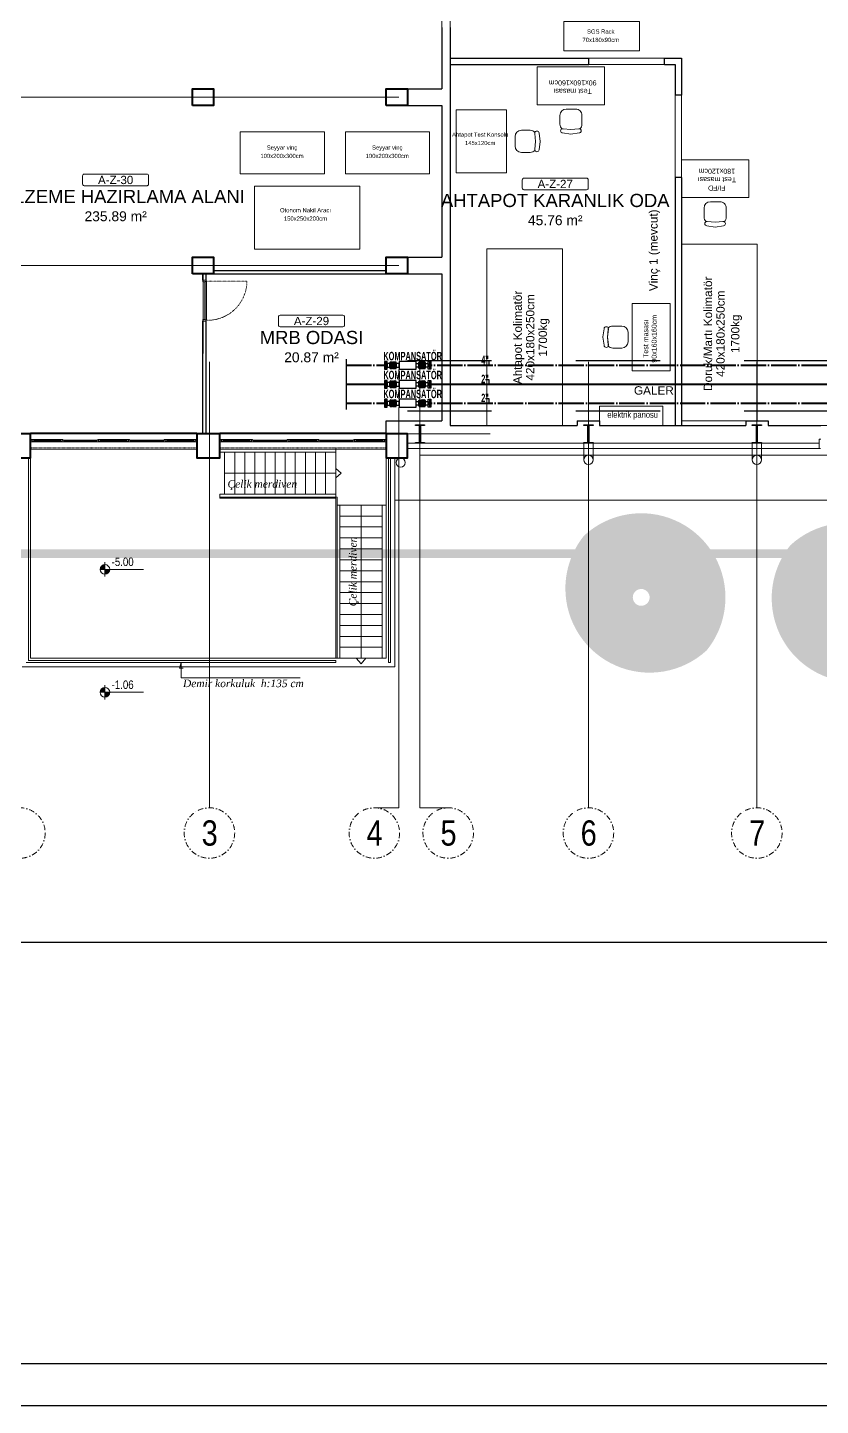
# Model space of a CAD drawing. Header units: centimetres. Extents: x 405464 to 563355, y 50011 to 66875.
# Drawn here: x 505056 to 506939, y 50011 to 53285 of the extents above; entities that cross this region are included whole.
import ezdxf
from ezdxf.enums import TextEntityAlignment as Align

# ---------------------------------------------------------------- set-up
doc = ezdxf.new("R2010")
doc.units = ezdxf.units.CM
for name, pattern in [('DASHDOT', [25.4, 12.7, -6.35, 0, -6.35]), ('DASHED', [4, 2, -2]), ('DOT', [0.25, 0, -0.25]), ('SOGUKSU1', [72, 60, -6, 0, -6])]:
    doc.linetypes.add(name, pattern=pattern)
doc.layers.get('0').update_dxf_attribs({"lineweight": 9})
for name, color, linetype in [('-M-FIRE VALVE', 7, 'Continuous'), ('_statik', 2, 'Continuous'), ('A_vinç', 1, 'Continuous'), ('TF_Cihaz_yazı', 5, 'Continuous')]:
    doc.layers.add(name, color=color, linetype=linetype)
doc.layers.add('-MH_Ad', color=1, linetype='Continuous', lineweight=9, true_color=0xff0000)
for name, color, linetype, lineweight in [('0-KRCN-MİMARİ-220526', 8, 'Continuous', 9), ('0-KRCN-SHT-PROSES-BORU', 1, '0-Y_LINE', 40), ('0-KRCN-SHT-SOGUKSU', 141, 'SOGUKSU1', 40), ('0-KRCN-SHT-YAZI-ÇAP-TEMSU', 81, 'Continuous', 30), ('0-KRCN-Z-ANTET', 71, 'Continuous', 30), ('0-MEK-SHT-YAZI-ÇAP-TEMSU', 81, 'Continuous', 30), ('A_Aks', 30, 'DASHDOT', 9), ('A_Arka', 8, 'Continuous', 9), ('A_celik', 1, 'Continuous', 25), ('A_Denizlik-Ex', 124, 'Continuous', 13), ('A_Duvar-alçiplak', 3, 'Continuous', 30), ('A_Kaplama', 191, 'Continuous', 20), ('A_Kolon', 6, 'Continuous', 40), ('A_Korkuluk', 24, 'Continuous', 15), ('A_Mahal', 254, 'Continuous', 9), ('A_Merdiven', 61, 'Continuous', 13), ('A_Pencere Doğrama-Ex', 140, 'Continuous', 15), ('A_Text', 51, 'Continuous', 9), ('A_Tretuar', 33, 'Continuous', 9), ('M00_Mahal_No$0$MH_Alan', 51, 'Continuous', 9), ('MH_Alan', 51, 'Continuous', 9), ('TF_Cihaz', 20, 'Continuous', 13), ('TF_Mobilya', 142, 'Continuous', 9)]:
    doc.layers.add(name, color=color, linetype=linetype, lineweight=lineweight)
doc.styles.add('Antet_Style 02', font='swissck.ttf')
doc.styles.add('BORU', font='AGENCYR.TTF')
doc.styles.add('CAP', font='ARIALNB.TTF')
doc.styles.add('Kalin01', font='swissk.ttf')
doc.styles.add('M00_Mahal_No$0$Kalin01', font='swissk.ttf')
doc.styles.add('M00_Mahal_No$0$Normal', font='swiss.ttf')
doc.styles.add('MAHAL', font='swissc.ttf')
doc.styles.add('MP_KAPI_POZ', font='arial.ttf')
doc.styles.add('Normal', font='arial.ttf')
doc.styles.add('notlar', font='timesi.ttf')
doc.linetypes.add('0-Y_LINE', pattern='A,100,-0.5,["Y",BORU,S=9,R=0,X=0,Y=-4.5],-5', length=105.5)

# ---------------------------------------------------------------- blocks, each defined once
blk = doc.blocks.new('kott')
h = blk.add_hatch(color=256)
h.paths.add_polyline_path([(0, 11.4, 0.414214), (-11.4, 0), (0, 0)])
h.paths.add_polyline_path([(11.4, 0), (0, 0), (0, -11.4, 0.414214)])
for points in [[(0, 17.1), (0, -17.1)], [(-11.4, 0), (91.4, 0)]]:
    blk.add_lwpolyline(points)
blk.add_circle((0, 0), 11.4)
at = {"layer": 'A_Pencere Doğrama-Ex', "style": 'MAHAL'}
blk.add_attdef('KOT', (14.4, 10.8), '', height=20, dxfattribs=at)
blk = doc.blocks.new('a_aks')
at = {"layer": 'A_Aks', "color": 8, "ltscale": 200}
for p, q in [((1130, 5308), (1130, -831.1)), ((1580, 5308), (1580, -831.1)), ((1630, 5308), (1630, -831.1)), ((2030, 5308), (2030, -831.1)), ((2430, 5308), (2430, -831.1)), ((-743.4, 857), (1580, 857)), ((-743.4, 457), (1580, 457)), ((-743.4, 57), (12633.6, 57)), ((1580, -831.1), (1521.6, -831.1)), ((1630, -831.1), (1697.1, -831.1))]:
    blk.add_line(p, q, dxfattribs=at)
at = {"layer": 'A_Aks', "color": 8}
for centre in [(680, -891.1), (1130, -891.1), (1521.6, -891.1), (1697.1, -891.1), (2030, -891.1), (2430, -891.1)]:
    blk.add_circle(centre, 60, dxfattribs=at)
at = {"layer": 'A_Aks', "color": 8, "style": 'Antet_Style 02'}
for s, p in [('3', (1130.7, -891.1)), ('4', (1522.2, -891.1)), ('5', (1697.8, -891.1)), ('6', (2030.7, -891.1)), ('7', (2430.7, -891.1))]:
    blk.add_text(s, height=60, dxfattribs=at).set_placement(p, align=Align.MIDDLE_CENTER)
blk = doc.blocks.new('mimari_yeni_durum')
at = {"transparency": 33554559}
h = blk.add_hatch(color=8, dxfattribs=at)
h.dxf.hatch_style = 1
h.set_gradient(color1=(128, 128, 128), color2=(214, 214, 214), name='INVSPHERICAL')
h.paths.add_polyline_path([(2355.4, -331.4, 0.653656), (2019.9, -184.4, 0.171763), (1975.3, -310.2, 0.653656), (2310.9, -457.2, 0.171763)])
h.paths.add_polyline_path([(2135.4, -331.4, -1), (2175.4, -331.4, -1)], flags=16)
h = blk.add_hatch(color=8, dxfattribs=at)
h.dxf.hatch_style = 1
h.set_gradient(color1=(128, 128, 128), color2=(214, 214, 214), name='INVSPHERICAL')
h.paths.add_polyline_path([(2845.4, -354.3, 0.653656), (2509.8, -207.3, 0.171763), (2465.2, -333.1, 0.653656), (2800.8, -480.2, 0.171763)])
h.paths.add_polyline_path([(2625.4, -354.3, -1), (2665.4, -354.3, -1)], flags=16)
at = {"color": 8}
for p, q in [((1122, 422), (1114, 422)), ((1114, 422), (1114, 418)), ((1114, 418), (1119, 418)), ((1122, 419), (1119, 419)), ((1119, 419), (1119, 328)), ((1119, 418), (1119, 419)), ((1119, 419), (1122, 419)), ((1122, 419), (1122, 422)), ((1123, 420), (1122, 420)), ((1122, 420), (1122, 419)), ((1123, 419), (1123, 420)), ((1123, 327), (1123, 419)), ((1114, 329), (1119, 329)), ((1114, 329), (1114, 325)), ((1119, 329), (1119, 328)), ((1119, 328), (1122, 328)), ((1119, 328), (1122, 328)), ((1122, 328), (1122, 327)), ((1122, 328), (1122, 325)), ((1122, 325), (1114, 325)), ((1122, 327), (1123, 327)), ((1122, 325), (1122, 325)), ((784.2, 40.5), (862.9, 40.5)), ((1020.8, 40.5), (942.1, 40.5)), ((1234.2, 40.5), (1312.9, 40.5)), ((1470.8, 40.5), (1392.1, 40.5)), ((2578, 44.5), (2578, 22.5)), ((2578, 44.5), (2582, 44.5)), ((2581, 22.5), (2578, 22.5))]:
    blk.add_line(p, q, dxfattribs=at)
at = {"color": 8, "linetype": 'DOT'}
blk.add_lwpolyline([(1122, 420), (1219, 420)], dxfattribs=at)
at = {"color": 8}
for points in [[(709, 42.5), (705, 42.5), (705, 38.5), (709, 38.5)], [(784.2, 42.5), (780.2, 42.5), (780.2, 38.5), (784.2, 38.5)], [(866.9, 42.5), (862.9, 42.5), (862.9, 38.5), (866.9, 38.5)], [(942.1, 42.5), (938.1, 42.5), (938.1, 38.5), (942.1, 38.5)], [(1024.8, 42.5), (1020.8, 42.5), (1020.8, 38.5), (1024.8, 38.5)], [(1100, 42.5), (1096, 42.5), (1096, 38.5), (1100, 38.5)], [(1159, 42.5), (1155, 42.5), (1155, 38.5), (1159, 38.5)], [(1234.2, 42.5), (1230.2, 42.5), (1230.2, 38.5), (1234.2, 38.5)], [(1316.9, 42.5), (1312.9, 42.5), (1312.9, 38.5), (1316.9, 38.5)], [(1392.1, 42.5), (1388.1, 42.5), (1388.1, 38.5), (1392.1, 38.5)], [(1474.8, 42.5), (1470.8, 42.5), (1470.8, 38.5), (1474.8, 38.5)], [(1550, 42.5), (1546, 42.5), (1546, 38.5), (1550, 38.5)]]:
    blk.add_lwpolyline(points, close=True, dxfattribs=at)
for points in [[(709, 39.5), (713, 39.5), (713, 43.5), (707, 43.5), (707, 42.5)], [(713, 41.5), (776.2, 41.5)], [(780.2, 39.5), (776.2, 39.5), (776.2, 43.5), (782.2, 43.5), (782.2, 42.5)], [(866.9, 39.5), (870.9, 39.5), (870.9, 43.5), (864.9, 43.5), (864.9, 42.5)], [(870.9, 41.5), (934.1, 41.5)], [(938.1, 39.5), (934.1, 39.5), (934.1, 43.5), (940.1, 43.5), (940.1, 42.5)], [(1024.8, 39.5), (1028.8, 39.5), (1028.8, 43.5), (1022.8, 43.5), (1022.8, 42.5)], [(1028.8, 41.5), (1092, 41.5)], [(1096, 39.5), (1092, 39.5), (1092, 43.5), (1098, 43.5), (1098, 42.5)], [(1159, 39.5), (1163, 39.5), (1163, 43.5), (1157, 43.5), (1157, 42.5)], [(1163, 41.5), (1226.2, 41.5)], [(1230.2, 39.5), (1226.2, 39.5), (1226.2, 43.5), (1232.2, 43.5), (1232.2, 42.5)], [(1316.9, 39.5), (1320.9, 39.5), (1320.9, 43.5), (1314.9, 43.5), (1314.9, 42.5)], [(1320.9, 41.5), (1384.1, 41.5)], [(1388.1, 39.5), (1384.1, 39.5), (1384.1, 43.5), (1390.1, 43.5), (1390.1, 42.5)], [(1474.8, 39.5), (1478.8, 39.5), (1478.8, 43.5), (1472.8, 43.5), (1472.8, 42.5)], [(1478.8, 41.5), (1542, 41.5)], [(1546, 39.5), (1542, 39.5), (1542, 43.5), (1548, 43.5), (1548, 42.5)]]:
    blk.add_lwpolyline(points, dxfattribs=at)
at = {"color": 8, "linetype": 'DOT'}
blk.add_arc((1125.5, 420.5), 93.5, 267.7987, 359.7206, dxfattribs=at)
at = {"layer": 'A_Arka', "color": 8}
for p, q in [((2019, 35), (2019, -4.5)), ((2041, 35), (2041, -4.5)), ((2419, 35), (2419, -4.5)), ((2441, 35), (2441, -4.5)), ((1630, 6.5), (7028, 6.5))]:
    blk.add_line(p, q, dxfattribs=at)
for points in [[(705, 38.5), (1100, 38.5)], [(866.9, 42.5), (780.2, 42.5)], [(1024.8, 42.5), (938.1, 42.5)], [(1155, 38.5), (1550, 38.5)], [(1316.9, 42.5), (1230.2, 42.5)], [(1474.8, 42.5), (1388.1, 42.5)]]:
    blk.add_lwpolyline(points, dxfattribs=at)
for points in [[(776.2, 39.5), (776.2, 43.5), (713, 43.5), (713, 39.5)], [(934.1, 39.5), (934.1, 43.5), (870.9, 43.5), (870.9, 39.5)], [(1092, 39.5), (1092, 43.5), (1028.8, 43.5), (1028.8, 39.5)], [(1226.2, 39.5), (1226.2, 43.5), (1163, 43.5), (1163, 39.5)], [(1384.1, 39.5), (1384.1, 43.5), (1320.9, 43.5), (1320.9, 39.5)], [(1542, 39.5), (1542, 43.5), (1478.8, 43.5), (1478.8, 39.5)]]:
    blk.add_lwpolyline(points, close=True, dxfattribs=at)
for centre in [(1584.2, -11), (2030, -4.5), (2430, -4.5)]:
    blk.add_circle(centre, 11, dxfattribs=at)
at = {"layer": 'A_celik', "color": 8}
for points in [[(1619, 79), (1641, 79), (1641, 77), (1631, 77), (1631, 37), (1641, 37), (1641, 35), (1619, 35), (1619, 37), (1629, 37), (1629, 77), (1619, 77), (1619, 79)], [(2019, 79), (2041, 79), (2041, 77), (2031, 77), (2031, 37), (2041, 37), (2041, 35), (2019, 35), (2019, 37), (2029, 37), (2029, 77), (2019, 77), (2019, 79)], [(2419, 79), (2441, 79), (2441, 77), (2431, 77), (2431, 37), (2441, 37), (2441, 35), (2419, 35), (2419, 37), (2429, 37), (2429, 77), (2419, 77), (2419, 79)]]:
    blk.add_lwpolyline(points, dxfattribs=at)
at = {"layer": 'A_Denizlik-Ex', "color": 8}
for p, q in [((1100, 60), (705, 60)), ((705, 60), (705, 57)), ((1100, 60), (1100, 57)), ((1100, 60), (1100, 57)), ((1550, 60), (1155, 60)), ((1155, 60), (1155, 57)), ((1550, 60), (1550, 57)), ((1550, 60), (1550, 57)), ((705, 21), (1100, 21)), ((1155, 21), (1550, 21))]:
    blk.add_line(p, q, dxfattribs=at)
at = {"layer": 'A_Denizlik-Ex', "color": 8, "linetype": 'DOT'}
for p, q in [((1100, 57), (705, 57)), ((1550, 57), (1155, 57)), ((705, 24), (1100, 24)), ((1155, 24), (1550, 24))]:
    blk.add_line(p, q, dxfattribs=at)
at = {"layer": 'A_Duvar-alçiplak', "color": 8}
for p, q in [((1682, 1023), (1682, 877)), ((1702, 1023), (1702, 77)), ((1702, 950), (2031, 950)), ((2211, 950), (2251, 950)), ((2251, 950), (2251, 862)), ((1702, 935), (2031, 935)), ((2211, 935), (2236, 935)), ((2236, 935), (2236, 862)), ((1600, 877), (1682, 877)), ((2251, 862), (2236, 862)), ((1600, 837), (1682, 837)), ((1682, 837), (1682, 477)), ((2236, 666), (2236, 77)), ((2251, 666), (2236, 666)), ((2251, 666), (2251, 77)), ((1600, 477), (1682, 477)), ((1114, 422), (1114, 437)), ((1122, 422), (1122, 437)), ((1140, 445), (1550, 445)), ((1140, 437), (1550, 437)), ((1596, 437), (1682, 437)), ((1682, 437), (1682, 88)), ((1114, 57), (1114, 325)), ((1122, 57), (1122, 325)), ((1550, 88), (1682, 88)), ((1550, 57), (1550, 88)), ((1702, 77), (2003.5, 77)), ((1702, 77), (2003.5, 77)), ((2003.5, 88), (2056.5, 88)), ((2003.5, 88), (2003.5, 77)), ((2056.5, 88), (2056.5, 77)), ((2056.5, 77), (2403.5, 77)), ((2403.5, 88), (2456.5, 88)), ((2403.5, 88), (2403.5, 77)), ((2456.5, 88), (2456.5, 77)), ((2456.5, 77), (2582, 77))]:
    blk.add_line(p, q, dxfattribs=at)
for points in [[(2031, 935), (2031, 950)], [(2211, 935), (2211, 950)]]:
    blk.add_lwpolyline(points, dxfattribs=at)
at = {"layer": 'A_Kaplama', "color": 8}
for p, q in [((1600, 35), (2578, 35)), ((1600, 22.5), (2578, 22.5))]:
    blk.add_line(p, q, dxfattribs=at)
at = {"layer": 'A_Kolon', "color": 8}
for points in [[(1090, 837), (1090, 877), (1140, 877), (1140, 837), (1090, 837)], [(1550, 837), (1550, 877), (1600, 877), (1600, 837), (1550, 837)], [(1090, 437), (1090, 477), (1140, 477), (1140, 437), (1090, 437)], [(1550, 437), (1550, 477), (1600, 477), (1600, 437), (1550, 437)], [(655, 57), (655, 0), (705, 0), (705, 57), (655, 57)], [(1100, 57), (1100, 0), (1155, 0), (1155, 57), (1100, 57)], [(1550, 57), (1550, 0), (1600, 0), (1600, 57), (1550, 57)]]:
    blk.add_lwpolyline(points, dxfattribs=at)
at = {"layer": 'A_Korkuluk', "color": 8}
for p, q in [((700, 0), (700, -481)), ((1555, -486), (1555, 0)), ((1560, -486), (1560, 0)), ((1443.2, -36), (1430, -24.8)), ((1166, -36), (1430, -36)), ((1443.2, -36), (1430, -47.2)), ((1155, -93), (1433, -93)), ((1155, -93), (1155, -96)), ((1155, -96), (1430, -96)), ((1430, -476), (1430, -96)), ((1433, -476), (1433, -93)), ((695, -486), (1430, -486)), ((700, -481), (1430, -481)), ((1430, -476), (1433, -476)), ((1430, -481), (1430, -486)), ((1490, -489.2), (1478.8, -476)), ((1490, -489.2), (1501.2, -476)), ((1555, -486), (1560, -486))]:
    blk.add_line(p, q, dxfattribs=at)
blk.add_lwpolyline([(1490, -476), (1490, -112)], dxfattribs=at)
at = {"layer": 'A_Merdiven', "color": 8}
for p, q in [((705, 0), (705, -476)), ((1155, 14), (1430, 14)), ((1166, -86), (1166, 14)), ((1190, -86), (1190, 14)), ((1214, -86), (1214, 14)), ((1238, -86), (1238, 14)), ((1262, -86), (1262, 14)), ((1286, -86), (1286, 14)), ((1310, -86), (1310, 14)), ((1334, -86), (1334, 14)), ((1358, -86), (1358, 14)), ((1382, -86), (1382, 14)), ((1406, -86), (1406, 14)), ((1430, -93), (1430, 24)), ((1550, -476), (1550, 0)), ((1570, -496), (1570, 0)), ((1155, -86), (1430, -86)), ((1155, -86), (1155, -93)), ((1433, -112), (1550, -112)), ((1440, -476), (1440, -112)), ((1540, -476), (1540, -112)), ((1440, -138), (1540, -138)), ((1440, -164), (1540, -164)), ((1440, -190), (1540, -190)), ((1440, -216), (1540, -216)), ((1440, -242), (1540, -242)), ((1440, -268), (1540, -268)), ((1440, -294), (1540, -294)), ((1440, -320), (1540, -320)), ((1440, -346), (1540, -346)), ((1440, -372), (1540, -372)), ((1440, -398), (1540, -398)), ((1440, -424), (1540, -424)), ((1440, -450), (1540, -450)), ((705, -476), (1550, -476)), ((1440, -476), (1540, -476)), ((685, -496), (1570, -496))]:
    blk.add_line(p, q, dxfattribs=at)
at = {"layer": 'A_Text', "color": 8}
blk.add_lwpolyline([(1345.1, -522.1), (1062.5, -522.1), (1062.5, -486), (1058.8, -499.4), (1067.7, -499.4)], dxfattribs=at)
at = {"layer": 'A_Tretuar', "color": 8}
blk.add_line((12577, -100), (1570, -100), dxfattribs=at)
at = {"layer": 'TF_Mobilya', "color": 8}
blk.add_lwpolyline([(2056.5, 77), (2206.5, 77), (2206.5, 123), (2056.5, 123)], close=True, dxfattribs=at)
at = {"layer": 'A_Aks', "color": 8}
blk.add_blockref('a_aks', (0, 0), dxfattribs=at)
at = {"layer": 'A_Mahal', "color": 8}
ref = blk.add_blockref('kott', (881.8, -264.9), dxfattribs=at)
ref.add_attrib('KOT', '-5.00', (897.8, -256.8), dxfattribs={"layer": 'A_Pencere Doğrama-Ex', "color": 6, "height": 20, "style": 'MAHAL'})
ref = blk.add_blockref('kott', (881.8, -556.9), dxfattribs=at)
ref.add_attrib('KOT', '-1.06', (897.8, -548.8), dxfattribs={"layer": 'A_Pencere Doğrama-Ex', "color": 6, "height": 20, "style": 'MAHAL'})
at = {"layer": 'A_Text', "color": 8, "style": 'notlar'}
for s, p in [('Çelik merdiven', (1172.9, -70.7)), ('Demir korkuluk  h:135 cm', (1067.2, -544.6))]:
    blk.add_text(s, height=18, dxfattribs=at).set_placement(p)
blk.add_text('Çelik merdiven', height=18, rotation=90, dxfattribs=at).set_placement((1479.4, -352.5))
at = {"layer": 'TF_Mobilya', "color": 8, "style": 'MAHAL'}
blk.add_text('elektrik panosu', height=15, dxfattribs=at).set_placement((2074.9, 95.4))
blk = doc.blocks.new('görüş_sis_üretim_alanı')
at = {"color": 8}
for p, q in [((332.2, 756.9), (332.2, 741.9)), ((369.7, 771.9), (347.2, 771.9)), ((384.7, 735.7), (384.7, 756.9)), ((262, 721.3), (240.9, 721.3)), ((332.2, 741.9), (332.2, 735.7)), ((339.7, 725.1), (358.4, 723.2)), ((339.7, 725), (358.4, 723.2)), ((358.4, 723.2), (377.1, 725.1)), ((358.4, 723.2), (377.1, 725)), ((225.8, 706.3), (225.8, 683.8)), ((274.5, 695), (272.7, 713.6)), ((272.7, 676.3), (274.5, 695)), ((274.6, 695), (272.8, 713.6)), ((272.8, 676.3), (274.6, 695)), ((282.7, 714.6), (285.8, 695)), ((285.8, 694.9), (282.7, 675.3)), ((285.8, 695), (285.8, 694.9)), ((285.8, 695), (285.8, 695)), ((285.8, 695), (285.8, 695)), ((285.8, 694.9), (285.8, 694.9)), ((358.4, 711.9), (338.8, 715)), ((378, 715), (358.4, 711.9)), ((358.4, 711.9), (358.4, 711.9)), ((358.4, 711.9), (358.4, 711.9)), ((358.4, 711.9), (358.4, 711.9)), ((358.4, 711.9), (358.4, 711.9)), ((240.9, 668.8), (255.9, 668.8)), ((255.9, 668.8), (262, 668.8)), ((674.8, 536.5), (674.8, 521.5)), ((712.2, 551.5), (689.8, 551.5)), ((727.2, 515.3), (727.2, 536.5)), ((674.8, 521.5), (674.8, 515.3)), ((700.9, 491.5), (681.3, 494.6)), ((682.3, 504.7), (700.9, 502.9)), ((682.3, 504.6), (700.9, 502.8)), ((700.9, 502.9), (719.6, 504.7)), ((700.9, 502.8), (719.6, 504.6)), ((700.9, 491.5), (700.9, 491.5)), ((700.9, 491.5), (700.9, 491.5)), ((701, 491.5), (700.9, 491.5)), ((720.5, 494.6), (701, 491.5)), ((701, 491.5), (701, 491.5)), ((434.1, 230.3), (437.2, 249.8)), ((434.1, 230.2), (434.1, 230.3)), ((434.1, 230.3), (434.1, 230.3)), ((437.2, 210.6), (434.1, 230.2)), ((434.1, 230.2), (434.1, 230.2)), ((434.1, 230.2), (434.1, 230.2)), ((447.2, 248.9), (445.4, 230.2)), ((445.4, 230.2), (447.2, 211.6)), ((447.3, 248.9), (445.5, 230.2)), ((445.5, 230.2), (447.3, 211.6)), ((464.1, 256.4), (457.9, 256.4)), ((479.1, 256.4), (464.1, 256.4)), ((494.1, 218.9), (494.1, 241.4)), ((457.9, 203.9), (479.1, 203.9))]:
    blk.add_line(p, q, dxfattribs=at)
for centre, start, end in [((347.3, 756.9), 90.0642, 180.0642), ((369.7, 756.9), 359.9358, 89.9358), ((240.8, 706.3), 89.9358, 179.9358), ((262, 706.3), 42.9893, 90.047), ((347.3, 735.7), 179.9532, 226.7734), ((369.7, 735.7), 312.9893, 0.047), ((240.8, 683.8), 180.0642, 270.0642), ((262, 683.8), 269.9532, 316.7734), ((689.8, 536.5), 90.0642, 180.0642), ((712.2, 536.5), 359.9358, 89.9358), ((689.8, 515.3), 179.9532, 226.7734), ((712.2, 515.3), 312.9893, 0.047), ((457.9, 241.4), 89.9532, 136.7734), ((479.1, 241.4), 0.0642, 90.0642), ((457.9, 218.9), 222.9893, 270.047), ((479.1, 218.9), 269.9358, 359.9358)]:
    blk.add_arc(centre, 15, start, end, dxfattribs=at)
for centre, major_axis, start_param, end_param in [((338.8, 720.1), (0, -5.07), 3.141593, 4.712389), ((338.8, 720), (0, -5.07), -3.141593, -2.777625), ((338.8, 720.1), (0, -5.07), 2.948377, 3.141593), ((338.8, 720), (0, -5.07), 2.948377, 3.141593), ((378, 720.1), (0, 5.07), 0, 0.193216), ((378, 720), (0, 5.07), 0, 0.193216), ((378, 720.1), (0, 5.07), -1.570796, 0), ((378, 720), (0, 5.07), -0.386815, 0), ((277.6, 714.6), (-5.07, 0), -1.570796, 0), ((277.6, 714.6), (-5.07, 0), 0, 0.193216), ((277.7, 714.6), (-5.07, 0), -0.386815, 0), ((277.7, 714.6), (-5.07, 0), 0, 0.193216), ((277.6, 714.6), (-5.07, 0), 3.141593, 4.712389), ((338.8, 720.1), (0, -5.07), -1.570796, 0), ((378, 720.1), (0, 5.07), 3.141593, 4.712389), ((277.6, 675.3), (5.07, 0), 2.948377, 3.141593), ((277.6, 675.3), (5.07, 0), 3.141593, 4.712389), ((277.7, 675.3), (5.07, 0), 2.948377, 3.141593), ((277.7, 675.3), (5.07, 0), -3.141593, -2.777625), ((277.6, 675.3), (5.07, 0), -1.570796, 0), ((681.3, 499.7), (0, -5.07), 3.141593, 4.712389), ((681.3, 499.7), (0, -5.07), -1.570796, 0), ((681.3, 499.6), (0, -5.07), -3.141593, -2.777625), ((681.3, 499.7), (0, -5.07), 2.948377, 3.141593), ((681.3, 499.6), (0, -5.07), 2.948377, 3.141593), ((720.5, 499.7), (0, 5.07), 0, 0.193216), ((720.5, 499.6), (0, 5.07), 0, 0.193216), ((720.5, 499.7), (0, 5.07), -1.570796, 0), ((720.5, 499.6), (0, 5.07), -0.386815, 0), ((720.5, 499.7), (0, 5.07), 3.141593, 4.712389), ((442.3, 249.8), (-5.07, 0), -1.570796, 0), ((442.3, 249.8), (-5.07, 0), 3.141593, 4.712389), ((442.2, 249.8), (-5.07, 0), -3.141593, -2.777625), ((442.2, 249.8), (-5.07, 0), 2.948377, 3.141593), ((442.3, 249.8), (-5.07, 0), 2.948377, 3.141593), ((442.3, 210.6), (5.07, 0), 3.141593, 4.712389), ((442.3, 210.6), (5.07, 0), -1.570796, 0), ((442.2, 210.6), (5.07, 0), -0.386815, 0), ((442.2, 210.6), (5.07, 0), 0, 0.193216), ((442.3, 210.6), (5.07, 0), 0, 0.193216)]:
    blk.add_ellipse(centre, major_axis=major_axis, ratio=0.992782, start_param=start_param, end_param=end_param, dxfattribs=at)
at = {"layer": 'TF_Cihaz', "color": 8}
for points in [[(521.7, 910), (521.7, 980), (341.7, 980), (341.7, 910)], [(85.8, 620.1), (205.8, 620.1), (205.8, 770.1), (85.8, 770.1)], [(338.4, 20), (338.4, 440), (158.4, 440), (158.4, 20)], [(801, 451), (621, 451), (621, 31), (801, 31)]]:
    blk.add_lwpolyline(points, close=True, dxfattribs=at)
at = {"layer": 'TF_Mobilya', "color": 8}
for points in [[(278.5, 871.9), (278.5, 781.9), (438.5, 781.9), (438.5, 871.9)], [(621, 651.5), (621, 561.5), (781, 561.5), (781, 651.5)], [(594.1, 310.1), (504.1, 310.1), (504.1, 150.1), (594.1, 150.1)]]:
    blk.add_lwpolyline(points, close=True, dxfattribs=at)
at = {"layer": 'TF_Cihaz_yazı', "color": 8, "style": 'MP_KAPI_POZ'}
for s, p in [('SGS Rack', (429.4, 956)), ('70x180x90cm', (429.4, 936.2)), ('Ahtapot Test Konsolu', (142.9, 711.1)), ('145x120cm', (142.9, 691.2))]:
    blk.add_text(s, height=10, dxfattribs=at).set_placement(p, align=Align.MIDDLE_CENTER)
for s, p in [('Doruk/Martı Kolimatör', (683.7, 238)), ('Ahtapot Kolimatör', (231.9, 229.3)), ('420x180x250cm', (261.7, 229.3)), ('420x180x250cm', (713.6, 238)), ('1700kg', (291.7, 229.3)), ('1700kg', (748.6, 238))]:
    blk.add_text(s, height=20, rotation=90, dxfattribs=at).set_placement(p, align=Align.MIDDLE_CENTER)
at = {"layer": 'TF_Mobilya', "color": 8, "style": 'MP_KAPI_POZ'}
for s, rotation, p in [('90x160x160cm', 180, (362.5, 833.9)), ('Test masası', 180, (362.5, 813.9)), ('180x120cm', 180, (705, 624)), ('Test masası', 180, (705, 604)), ('FI/FD', 180, (705, 584)), ('Test masası', 90, (536.1, 226.1)), ('90x160x160cm', 90, (556.1, 226.1))]:
    blk.add_text(s, height=12, rotation=rotation, dxfattribs=at).set_placement(p, align=Align.MIDDLE_CENTER)
blk = doc.blocks.new('M00_Mahal_No$0$MHL')
at = {"color": 0, "linetype": 'ByBlock', "lineweight": -2}
blk.add_lwpolyline([(-100, -5), (-100, -30, 0.414214), (-95, -35), (95, -35, 0.414214), (100, -30), (100, -5, 0.414214), (95, 0), (-95, 0, 0.414214)], format="xyb", close=True, dxfattribs=at)
for tag, height, style, p in [('MAHALNO', 25, 'M00_Mahal_No$0$Kalin01', (0, -17.5)), ('MAHALADI', 40, 'M00_Mahal_No$0$Normal', (0, -67.5))]:
    blk.add_attdef(tag, text='', height=height, dxfattribs=dict(at, style=style)).set_placement(p, align=Align.MIDDLE_CENTER)
at = {"layer": 'M00_Mahal_No$0$MH_Alan', "style": 'M00_Mahal_No$0$Normal'}
blk.add_attdef('ALAN', text='', height=40, dxfattribs=at).set_placement((0, -127.5), align=Align.MIDDLE_CENTER)
blk = doc.blocks.new('A$C17b1b0ad')
at = {"layer": 'MH_Alan', "color": 8}
for points in [[(50, 1648), (50, 57), (1114, 57), (1115, 437), (1115, 437), (1090, 437), (1090, 477), (1140, 477), (1140, 445), (1550, 445), (1550, 477), (1682, 477), (1682, 837), (1550, 837), (1550, 877), (1682, 877), (1682, 1237)], [(1702, 1271.5), (1702, 950), (2251, 950), (2251, 77), (2403.5, 77), (2403.5, 88), (2456.5, 88), (2456.5, 77), (2803.5, 77), (2803.5, 88), (2856.5, 88), (2856.5, 77), (3203.5, 77), (3203.5, 88), (3256.5, 88), (3256.5, 77), (3603.5, 77), (3603.5, 88), (3656.5, 88), (3656.5, 77), (3656.5, 77), (3656.5, 88), (3656.5, 88), (3656.5, 1645.5)]]:
    blk.add_lwpolyline(points, dxfattribs=at)
for points in [[(1702, 77), (1702, 935), (2236, 935), (2236, 77), (2056.5, 77), (2056.5, 88), (2003.5, 88.1), (2003.5, 77)], [(1122, 57), (1122, 437), (1682, 437), (1682, 88), (1550, 88), (1550, 57)]]:
    blk.add_lwpolyline(points, close=True, dxfattribs=at)
at = {"layer": '-MH_Ad', "color": 8}
ref = blk.add_blockref('M00_Mahal_No$0$MHL', (907.3, 674.2), dxfattribs=dict(at, xscale=0.7839999999999999, yscale=0.7839999999999999, zscale=0.7839999999999999))
ref.add_attrib('MAHALNO', 'A-Z-30', dxfattribs={"layer": '0', "color": 0, "linetype": 'ByBlock', "lineweight": -2, "height": 19.6, "style": 'M00_Mahal_No$0$Kalin01'}).set_placement((907.3, 660.4), align=Align.MIDDLE_CENTER)
ref.add_attrib('MAHALADI', 'MALZEME HAZIRLAMA ALANI', dxfattribs={"layer": '0', "color": 0, "linetype": 'ByBlock', "lineweight": -2, "height": 31.36, "style": 'M00_Mahal_No$0$Normal'}).set_placement((907.3, 621.2), align=Align.MIDDLE_CENTER)
ref.add_attrib('ALAN', '235.89 m²', dxfattribs={"layer": 'M00_Mahal_No$0$MH_Alan', "height": 23.52, "style": 'M00_Mahal_No$0$Normal'}).set_placement((907.3, 574.2), align=Align.MIDDLE_CENTER)
ref = blk.add_blockref('M00_Mahal_No$0$MHL', (1951.2, 664.6), dxfattribs=dict(at, xscale=0.7839999999999999, yscale=0.7839999999999999, zscale=0.7839999999999999))
ref.add_attrib('MAHALNO', 'A-Z-27', dxfattribs={"layer": '0', "color": 0, "linetype": 'ByBlock', "lineweight": -2, "height": 19.6, "style": 'M00_Mahal_No$0$Kalin01'}).set_placement((1951.2, 650.9), align=Align.MIDDLE_CENTER)
ref.add_attrib('MAHALADI', 'AHTAPOT KARANLIK ODA', dxfattribs={"layer": '0', "color": 0, "linetype": 'ByBlock', "lineweight": -2, "height": 31.36, "style": 'M00_Mahal_No$0$Normal'}).set_placement((1951.2, 611.7), align=Align.MIDDLE_CENTER)
ref.add_attrib('ALAN', '45.76 m²', dxfattribs={"layer": 'M00_Mahal_No$0$MH_Alan', "height": 23.52, "style": 'M00_Mahal_No$0$Normal'}).set_placement((1951.2, 564.7), align=Align.MIDDLE_CENTER)
ref = blk.add_blockref('M00_Mahal_No$0$MHL', (1372.4, 339), dxfattribs=dict(at, xscale=0.7839999999999999, yscale=0.7839999999999999, zscale=0.7839999999999999))
ref.add_attrib('MAHALNO', 'A-Z-29', dxfattribs={"layer": '0', "color": 0, "linetype": 'ByBlock', "lineweight": -2, "height": 19.6, "style": 'M00_Mahal_No$0$Kalin01'}).set_placement((1372.4, 325.3), align=Align.MIDDLE_CENTER)
ref.add_attrib('MAHALADI', 'MRB ODASI', dxfattribs={"layer": '0', "color": 0, "linetype": 'ByBlock', "lineweight": -2, "height": 31.36, "style": 'M00_Mahal_No$0$Normal'}).set_placement((1372.4, 286.1), align=Align.MIDDLE_CENTER)
ref.add_attrib('ALAN', '20.87 m²', dxfattribs={"layer": 'M00_Mahal_No$0$MH_Alan', "height": 23.52, "style": 'M00_Mahal_No$0$Normal'}).set_placement((1372.4, 239.1), align=Align.MIDDLE_CENTER)
blk = doc.blocks.new('statik_temel_kalıp')
at = {"layer": '_statik', "color": 4, "linetype": 'DASHED', "ltscale": 100}
for p, q in [((-10930, -4625.5), (-210, -4625.5)), ((-10930, -4745.5), (-60, -4745.5))]:
    blk.add_line(p, q, dxfattribs=at)
at = {"layer": '_statik', "color": 4, "linetype": 'DASHED', "ltscale": 100, "style": 'Kalin01'}
blk.add_text('GALERİ', height=20, dxfattribs=at).set_placement((-10391.9, -4706.7))
blk = doc.blocks.new('A$C9e52caec')
at = {"color": 1, "linetype": 'DASHDOT', "ltscale": 250, "true_color": 0xe60000, "const_width": 20}
blk.add_lwpolyline([(50, 2495), (930, 2495), (930, 1707), (1765, 1707), (1765, 4249), (1550, 4249), (1550, 5141.5), (8707, 5141.5), (8707, 2644), (12614.5, 2644), (12614.5, -227.5), (-33, -227.5), (-33, 2495)], close=True, dxfattribs=at)
at = {"layer": 'TF_Cihaz', "color": 8}
for points in [[(1403, 674.7), (1403, 774.7), (1203, 774.7), (1203, 674.7)], [(1653, 674.7), (1653, 774.7), (1453, 774.7), (1453, 674.7)], [(1487.3, 496), (1487.3, 646), (1237.3, 646), (1237.3, 496)]]:
    blk.add_lwpolyline(points, close=True, dxfattribs=at)
at = {"layer": '-MH_Ad', "color": 8}
blk.add_blockref('A$C17b1b0ad', (0, 0), dxfattribs=at)
at = {"color": 8}
blk.add_blockref('mimari_yeni_durum', (0, 0), dxfattribs=at)
at = {"layer": '_statik'}
blk.add_blockref('statik_temel_kalıp', (12530, 4857), dxfattribs=at)
at = {"layer": 'TF_Mobilya', "color": 8}
blk.add_blockref('görüş_sis_üretim_alanı', (1630, 57), dxfattribs=at)
at = {"layer": 'A_vinç', "color": 8, "style": 'Normal'}
blk.add_text('Vinç 1 (mevcut)', height=20, rotation=90, dxfattribs=at).set_placement((2194.3, 396.2))
at = {"layer": 'TF_Cihaz_yazı', "color": 8, "style": 'MP_KAPI_POZ'}
for s, p in [('100x200x300cm', (1302.3, 717.5)), ('Seyyar vinç', (1302.3, 737.4)), ('100x200x300cm', (1552.3, 717.5)), ('Seyyar vinç', (1552.3, 737.4)), ('Otonom Nakil Aracı', (1358.1, 588.5)), ('150x250x200cm', (1358.1, 568.7))]:
    blk.add_text(s, height=10, dxfattribs=at).set_placement(p, align=Align.MIDDLE_CENTER)
blk = doc.blocks.new('*U127')
at = {"color": 255, "linetype": 'DOT', "ltscale": 500}
blk.add_wipeout([(-55.4, 9.7), (-55.4, -9.7), (55.4, -9.7), (55.4, 9.7)], dxfattribs=at)
for p, q in [((-51.9, -9.2), (-51.9, 9.2)), ((51.9, -9.2), (51.9, 9.2))]:
    blk.add_line(p, q)
at = {"color": 8}
for p, q in [((-41.8, -6.4), (-41.8, 6.4)), ((-38.9, 6.4), (-38.9, -6.4)), ((-38.9, -6.4), (-38.9, 6.4)), ((-35.9, 6.4), (-35.9, -6.4)), ((-35.9, -6.4), (-35.9, 6.4)), ((-32.9, 6.4), (-32.9, -6.4)), ((-32.9, -6.4), (-32.9, 6.4)), ((-29.9, 6.4), (-29.9, -6.4)), ((-29.9, -6.4), (-29.9, 6.4)), ((-27, 6.4), (-27, -6.4)), ((27, 6.4), (27, -6.4)), ((29.9, 6.4), (29.9, -6.4)), ((29.9, -6.4), (29.9, 6.4)), ((32.9, 6.4), (32.9, -6.4)), ((32.9, -6.4), (32.9, 6.4)), ((35.9, 6.4), (35.9, -6.4)), ((35.9, -6.4), (35.9, 6.4)), ((38.9, 6.4), (38.9, -6.4)), ((38.9, -6.4), (38.9, 6.4)), ((41.8, -6.4), (41.8, 6.4))]:
    blk.add_line(p, q, dxfattribs=at)
for points in [[(-54.9, -9.2), (-54.9, 9.2), (-48.8, 9.2), (-48.8, -9.2)], [(-48.8, -4.4), (-48.8, 4.4), (-41.8, 4.4), (-41.8, -4.4)], [(-27, -4.4), (-27, 4.4), (-20, 4.4), (-20, -4.4)], [(20, -9.2), (20, 9.2), (-20, 9.2), (-20, -9.2)], [(27, -4.4), (27, 4.4), (20, 4.4), (20, -4.4)], [(48.8, -4.4), (48.8, 4.4), (41.8, 4.4), (41.8, -4.4)], [(54.9, -9.2), (54.9, 9.2), (48.8, 9.2), (48.8, -9.2)]]:
    blk.add_lwpolyline(points, close=True)
for centre, start, end in [((-40.3, 6.4), 0, 180), ((-37.4, 6.4), 0, 180), ((-34.4, 6.4), 0, 180), ((-31.4, 6.4), 0, 180), ((-28.5, 6.4), 0, 180), ((28.5, 6.4), 0, 180), ((31.4, 6.4), 0, 180), ((34.4, 6.4), 0, 180), ((37.4, 6.4), 0, 180), ((40.3, 6.4), 0, 180), ((-40.3, -6.4), 180, 0), ((-37.4, -6.4), 180, 0), ((-34.4, -6.4), 180, 0), ((-31.4, -6.4), 180, 0), ((-28.5, -6.4), 180, 0), ((28.5, -6.4), 180, 0), ((31.4, -6.4), 180, 0), ((34.4, -6.4), 180, 0), ((37.4, -6.4), 180, 0), ((40.3, -6.4), 180, 0)]:
    blk.add_arc(centre, 1.49, start, end, dxfattribs=at)

msp = doc.modelspace()

# ---------------------------------------------------------------- block references
at = {"layer": '0-KRCN-MİMARİ-220526', "rotation": 359.999999999997}
msp.add_blockref('A$C9e52caec', (504358.3, 52262.4, 74), dxfattribs=at)

# ---------------------------------------------------------------- next in the draw order: linework, layer by layer
at = {"layer": '0-KRCN-SHT-PROSES-BORU'}
msp.add_line((505812.8, 52437.4), (516780.3, 52437.4), dxfattribs=at)
at = {"layer": '0-KRCN-SHT-SOGUKSU'}
for p, q in [((505812.8, 52482.4), (516735.3, 52482.4)), ((505812.8, 52392.4), (516825.3, 52392.4))]:
    msp.add_line(p, q, dxfattribs=at)
at = {"layer": '0-KRCN-SHT-YAZI-ÇAP-TEMSU', "linetype": 'Continuous'}
msp.add_line((505812.8, 52497.4, 75), (505812.8, 52377.4, 75), dxfattribs=at)
at = {"layer": '0-KRCN-Z-ANTET'}
for points in [[(405464.1, 50011.3), (563355.4, 50011.3), (563355.4, 59011.3), (405464.1, 59011.3)], [(503064.1, 50111.3), (544661.8, 50111.3), (544661.8, 58911.3), (503064.1, 58911.3)], [(503294.8, 57911.3), (518977.4, 57911.3), (518977.4, 51111.3), (503294.8, 51111.3)]]:
    msp.add_lwpolyline(points, close=True, dxfattribs=at)
at = {"layer": '0-MEK-SHT-YAZI-ÇAP-TEMSU', "linetype": 'Continuous'}
for p, q in [((506152.4, 52492.7, 75), (506144, 52492.7, 75)), ((506152.4, 52482.4, 75), (506152.4, 52492.7, 75)), ((506152.4, 52447.7, 75), (506144, 52447.7, 75)), ((506152.4, 52437.4, 75), (506152.4, 52447.7, 75)), ((506152.4, 52402.7, 75), (506144, 52402.7, 75)), ((506152.4, 52392.4, 75), (506152.4, 52402.7, 75))]:
    msp.add_line(p, q, dxfattribs=at)

# ---------------------------------------------------------------- next in the draw order: texts
at = {"layer": '0-MEK-SHT-YAZI-ÇAP-TEMSU', "linetype": 'Continuous', "style": 'CAP', "width": 0.7}
for s, p in [('4"', (506133.7, 52495, 75)), ('2"', (506133.7, 52450, 75)), ('2"', (506133.7, 52405, 75))]:
    msp.add_text(s, height=20, dxfattribs=at).set_placement(p, align=Align.MIDDLE_LEFT)

# ---------------------------------------------------------------- next in the draw order: block references
at = {"layer": '-M-FIRE VALVE', "rotation": 180}
for p in [(505958.9, 52482.4), (505958.9, 52437.4), (505958.9, 52392.4)]:
    msp.add_blockref('*U127', p, dxfattribs=at)

# ---------------------------------------------------------------- next in the draw order: texts
at = {"layer": '0-MEK-SHT-YAZI-ÇAP-TEMSU', "linetype": 'Continuous', "style": 'CAP', "width": 0.7}
for p in [(505901.3, 52504.4), (505901.3, 52459.4), (505901.3, 52414.4)]:
    msp.add_text('KOMPANSATÖR', height=20, dxfattribs=at).set_placement(p, align=Align.MIDDLE_LEFT)

doc.saveas('drawing.dxf')
